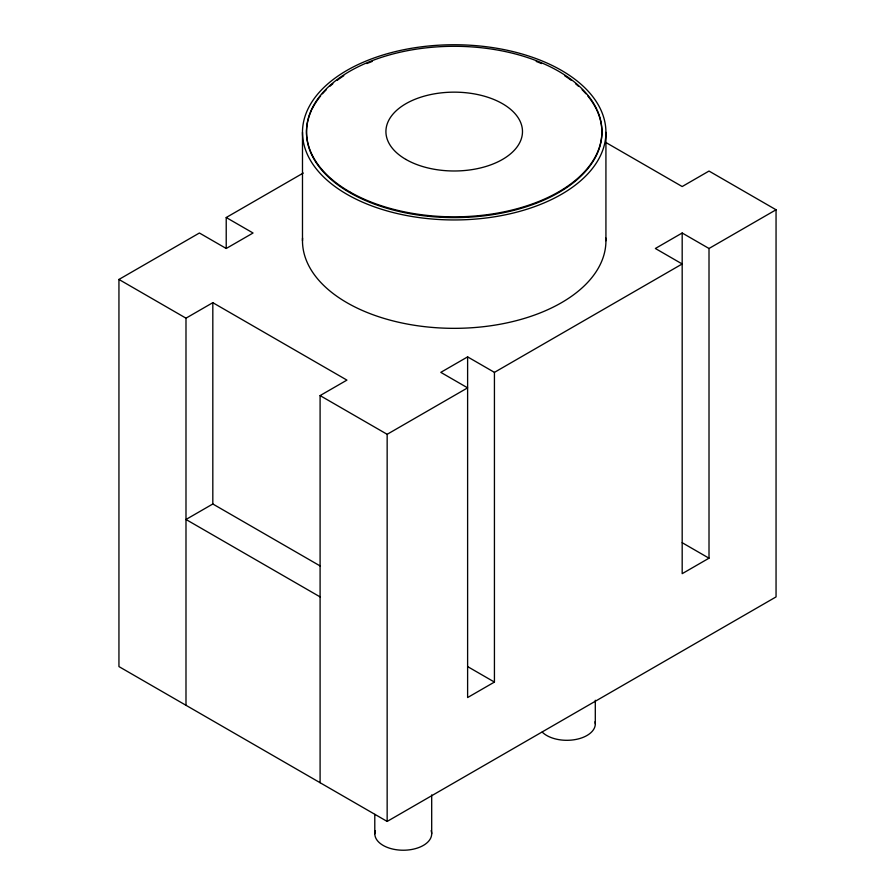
<?xml version="1.0" encoding="UTF-8"?>
<svg xmlns="http://www.w3.org/2000/svg" width="895" height="895" viewBox="0 0 895 895"><rect width="100%" height="100%" fill="white"/><g stroke="black" fill="none" stroke-linecap="round" stroke-linejoin="round"><path stroke-width="1.34" d="M606.072 142.607L682.18 186.54L709.008 171.057L776.054 209.777L776.054 596.909L387.155 821.431L118.945 666.585L118.945 279.453L199.406 233.002L226.222 248.486L253.05 233.002L226.222 217.519L226.222 248.206M226.222 217.519L303.248 173.048M118.945 279.453L185.992 318.172L212.82 302.678L346.924 380.106L320.097 395.59L320.097 782.722M320.343 566.065L212.82 503.986L185.992 519.48L320.097 596.898M776.054 209.777L709.008 248.486L682.18 233.002L655.364 248.486L682.18 263.969L494.432 372.365L467.615 356.881L440.799 372.365L467.615 387.848L387.155 434.31L320.097 395.59M494.432 372.365L494.432 682.068L467.615 697.552L467.615 356.881M709.008 248.486L709.008 558.189L682.18 573.673L682.18 233.002M682.18 542.706L709.008 558.189M467.615 666.585L494.432 682.068M605.926 132.348A151.725 87.598 0 0 1 378.339 208.211A151.725 87.598 0 0 1 378.339 56.486A151.725 87.598 0 0 1 605.926 132.348L605.926 240.744M595.298 700.259L595.298 723.887M431.692 794.917L431.692 833.827M387.155 434.31L387.155 821.431M374.792 814.372L374.792 833.827M302.488 132.348L302.488 240.744M212.82 302.678L212.82 503.986M185.992 318.172L185.992 705.294M605.859 238.07A151.725 87.598 0 0 1 454.201 328.342A151.725 87.598 0 0 1 302.555 238.07M431.133 830.616A28.427 16.412 0 0 1 403.253 850.228A28.427 16.412 0 0 1 375.374 830.616M595.063 721.739A28.45 16.423 0 0 1 576 739.438A28.45 16.423 0 0 1 542.213 732.099M596.875 110.275A147.697 85.271 0 0 1 454.201 217.619A147.697 85.271 0 0 1 311.538 110.275M312.075 109.156A147.697 85.271 0 0 1 320.645 95.933M322.435 93.818A147.697 85.271 0 0 1 326.295 89.713M329.931 86.267A147.697 85.271 0 0 1 332.862 83.727M337.023 80.438A147.697 85.271 0 0 1 343.769 75.717M366.883 63.567A147.697 85.271 0 0 1 372.186 61.431M536.228 61.431A147.697 85.271 0 0 1 541.531 63.567M564.644 75.717A147.697 85.271 0 0 1 571.39 80.438M575.552 83.727A147.697 85.271 0 0 1 578.483 86.267M582.119 89.713A147.697 85.271 0 0 1 585.979 93.818M587.769 95.933A147.697 85.271 0 0 1 596.338 109.156M405.927 159.444A68.277 39.414 0 0 0 520.152 141.779A68.277 39.414 0 0 0 436.536 93.494A68.277 39.414 0 0 0 405.927 159.444M349.766 191.866A147.697 85.271 0 0 0 596.875 153.638A147.697 85.271 0 0 0 415.974 49.203A147.697 85.271 0 0 0 349.766 191.866"/></g></svg>
